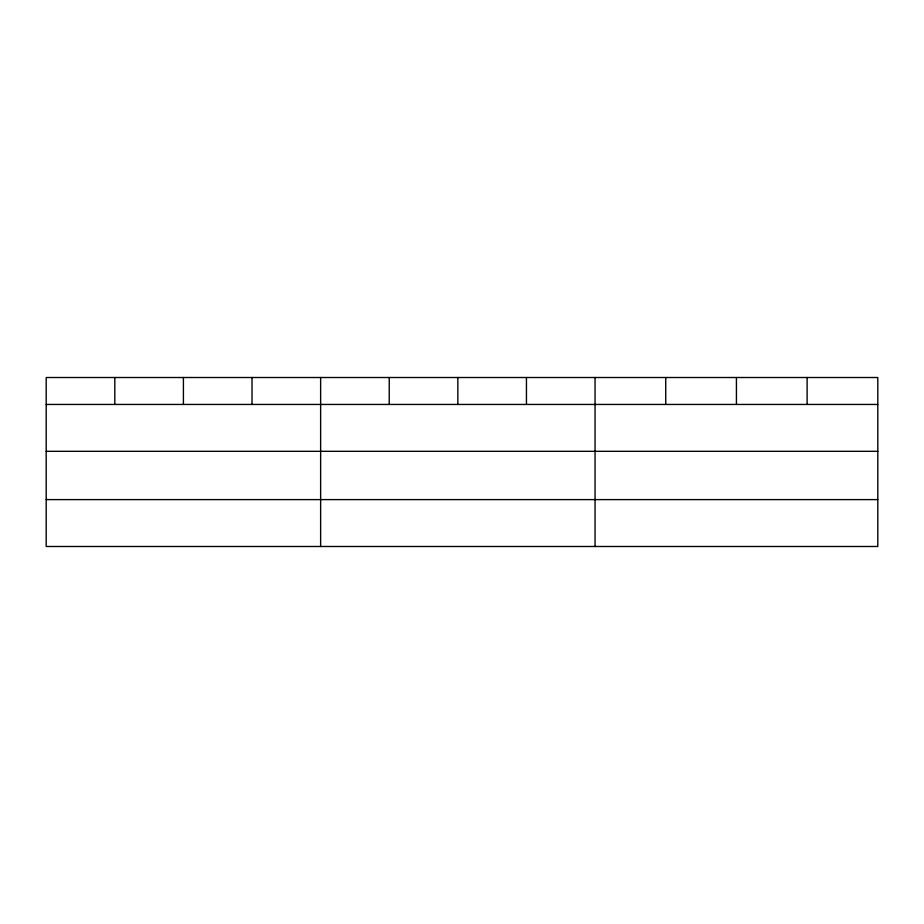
<?xml version="1.0" encoding="UTF-8"?>
<svg xmlns="http://www.w3.org/2000/svg" width="924" height="924" viewBox="0 0 924 924"><rect width="100%" height="100%" fill="white"/><g stroke="black" fill="none" stroke-linecap="round" stroke-linejoin="round"><path stroke-width="1.39" d="M877.8 451.316L877.8 377.512L46.2 377.512L46.2 546.488L877.8 546.488L877.8 451.316L46.2 451.316M46.2 404.446L877.8 404.446M46.2 499.607L877.8 499.607M807.114 377.512L807.114 404.446M736.428 377.512L736.428 404.446M665.742 377.512L665.742 404.446M595.056 377.512L595.056 546.488M526.449 377.512L526.449 404.446M457.842 377.512L457.842 404.446M389.235 377.512L389.235 404.446M320.628 377.512L320.628 546.488M252.021 377.512L252.021 404.446M183.414 377.512L183.414 404.446M114.807 377.512L114.807 404.446"/></g></svg>
